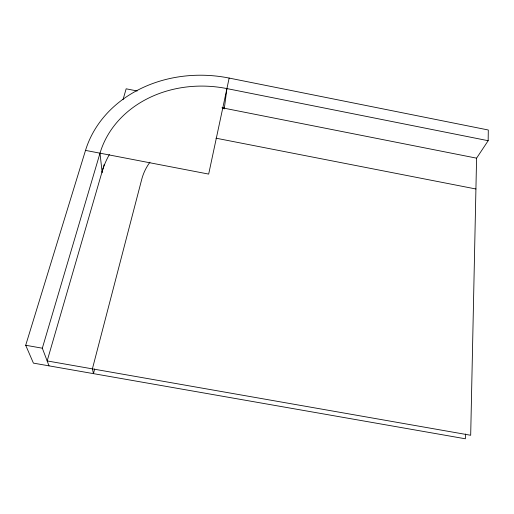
<?xml version="1.0" encoding="UTF-8"?>
<svg xmlns="http://www.w3.org/2000/svg" width="514" height="514" viewBox="0 0 514 514"><rect width="100%" height="100%" fill="white"/><g stroke="black" fill="none" stroke-linecap="round" stroke-linejoin="round"><path stroke-width="0.77" d="M476.401 158.434L488.159 140.707L488.3 129.997L229.154 78.07A124.639 105.955 7.8 0 0 85.517 150.39L25.7 345.267L33.416 363.122L465.356 438.783L465.472 433.977M224.258 108.897L226.912 88.588L488.159 140.707M229.154 78.07L208.671 174.092L85.517 150.39M94.679 368.981L93.471 373.639L92.392 368.866L141.729 179.36A65.831 56.553 7.5 0 1 149.966 162.173M104.233 164.351L47.166 360.931L470.689 435.268L476.581 158.158L222.234 107.818M123.032 99.594L126.161 88.806L137.187 90.984M49.036 365.859L42.328 348.203L100.005 153.178A110.022 93.484 7.8 0 1 226.912 88.588M25.7 345.267L42.328 348.203M475.925 188.991L217.917 138.568A65.831 56.553 7.5 0 0 215.957 138.215M100.005 153.178L102.183 172.775M102.074 171.785A105.858 91.049 7.4 0 1 109.366 154.534M222.048 107.805A105.858 91.049 7.4 0 1 224.348 108.236"/></g></svg>
